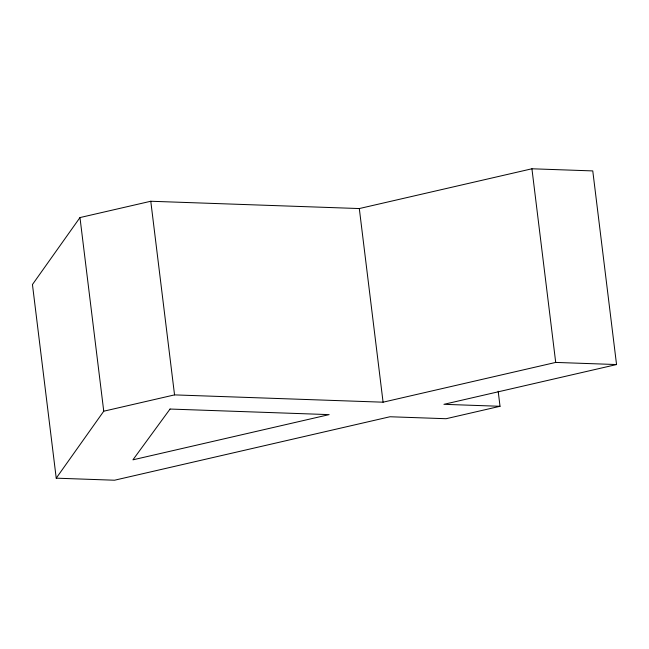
<?xml version="1.0" encoding="UTF-8"?>
<svg xmlns="http://www.w3.org/2000/svg" width="649" height="649" viewBox="0 0 649 649"><rect width="100%" height="100%" fill="white"/><g stroke="black" fill="none" stroke-linecap="round" stroke-linejoin="round"><path stroke-width="0.97" d="M500.022 406.29L443.932 404.319L616.55 364.551L592.772 170.914L531.929 168.781L359.311 208.556L150.779 201.255L79.973 217.569L32.45 284.538L56.228 478.175L114.54 480.219L389.984 416.755L446.082 418.719L500.022 406.29L498.181 391.233M56.228 478.175L103.751 411.206L174.549 394.892L383.08 402.193L555.706 362.418L616.55 364.551M531.929 168.781L555.706 362.418M359.311 208.556L383.08 402.193M150.779 201.255L174.549 394.892M79.973 217.569L103.751 411.206M170.046 409.048L132.923 459.833L329.14 414.622L170.046 409.048"/></g></svg>
